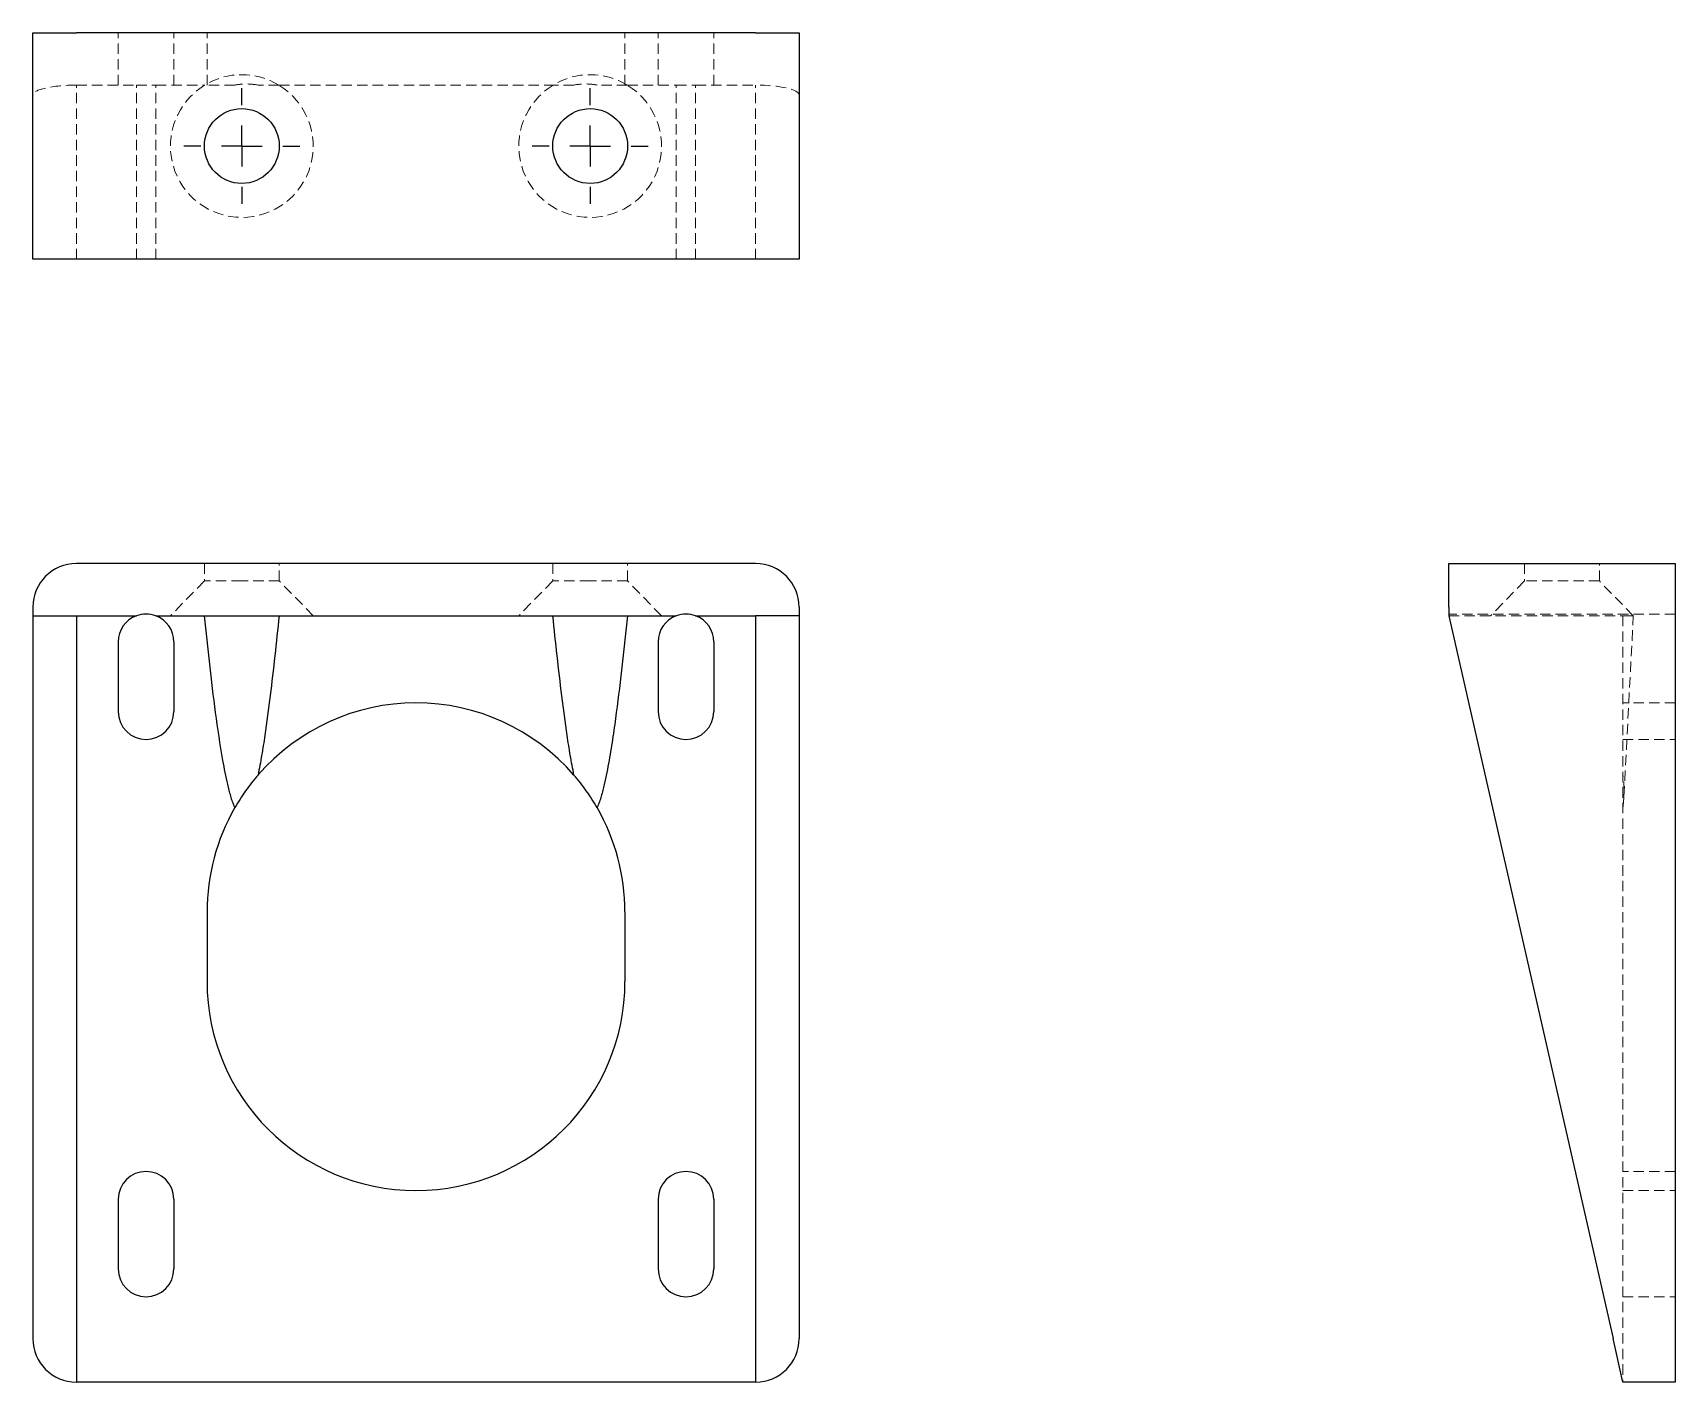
# Model space of a CAD drawing. Header units: millimetres. Extents: x 36 to 237, y 7 to 172.
import ezdxf

# ---------------------------------------------------------------- set-up
doc = ezdxf.new("R2010")
doc.units = ezdxf.units.MM
doc.linetypes.add('HIDDEN', pattern=[1.905, 1.27, -0.635])
doc.layers.add('10', color=7, linetype='Continuous')

# ---------------------------------------------------------------- blocks, each defined once
blk = doc.blocks.new('SW_CENTERMARKSYMBOL_0')
at = {"layer": '10', "color": 0}
for p, q in [((0, 5), (0, 7.07)), ((0, 0), (0, 2.5)), ((-5, 0), (-7.07, 0)), ((0, 0), (-2.5, 0)), ((0, 0), (0, -2.5)), ((0, 0), (2.5, 0)), ((5, 0), (7.07, 0)), ((0, -5), (0, -7.07))]:
    blk.add_line(p, q, dxfattribs=at)
blk = doc.blocks.new('SW_CENTERMARKSYMBOL_1')
at = {"layer": '10', "color": 0}
for p, q in [((0, 5), (0, 7.07)), ((0, 0), (0, 2.5)), ((-5, 0), (-7.07, 0)), ((0, 0), (-2.5, 0)), ((0, 0), (0, -2.5)), ((0, 0), (2.5, 0)), ((5, 0), (7.07, 0)), ((0, -5), (0, -7.07))]:
    blk.add_line(p, q, dxfattribs=at)

msp = doc.modelspace()

# ---------------------------------------------------------------- linework, layer by layer
at = {"color": 7, "linetype": 'Continuous', "lineweight": 25}
for p, q in [((36.19, 144.17), (36.19, 171.83)), ((36.19, 171.83), (41.51, 171.83)), ((124.49, 171.83), (41.51, 171.83)), ((124.49, 171.83), (129.81, 171.83)), ((129.81, 171.83), (129.81, 144.17)), ((41.51, 144.17), (36.19, 144.17)), ((124.49, 144.17), (41.51, 144.17)), ((129.81, 144.17), (124.49, 144.17)), ((124.49, 107), (41.51, 107)), ((209.17, 107), (236.83, 107)), ((209.17, 101.68), (209.17, 107)), ((236.83, 107), (236.83, 101.68)), ((36.19, 101.68), (36.19, 100.62)), ((36.19, 100.62), (41.51, 100.62)), ((36.19, 100.62), (36.19, 12.32)), ((41.51, 100.62), (41.51, 7)), ((41.51, 100.62), (48.84, 100.62)), ((51.21, 100.62), (114.79, 100.62)), ((117.16, 100.62), (124.49, 100.62)), ((129.81, 100.62), (124.49, 100.62)), ((124.49, 100.62), (124.49, 7)), ((129.81, 101.68), (129.81, 100.62)), ((129.81, 100.62), (129.81, 12.32)), ((209.17, 101.68), (209.17, 100.62)), ((209.17, 100.62), (229.24, 12.32)), ((236.83, 101.68), (236.83, 12.32)), ((46.62, 97.43), (46.62, 88.91)), ((53.43, 97.43), (53.43, 88.91)), ((112.57, 97.43), (112.57, 88.91)), ((119.38, 97.43), (119.38, 88.91)), ((57.47, 64.45), (57.47, 55.94)), ((108.53, 64.45), (108.53, 55.94)), ((46.62, 29.34), (46.62, 20.83)), ((53.43, 29.34), (53.43, 20.83)), ((112.57, 29.34), (112.57, 20.83)), ((119.38, 29.34), (119.38, 20.83)), ((230.45, 7), (229.24, 12.32)), ((236.83, 12.32), (236.83, 7)), ((124.49, 7), (41.51, 7)), ((236.83, 7), (230.45, 7))]:
    msp.add_line(p, q, dxfattribs=at)
at = {"color": 7, "linetype": 'HIDDEN', "lineweight": 18}
for p, q in [((46.62, 165.45), (46.62, 171.83)), ((53.43, 165.45), (53.43, 171.83)), ((57.47, 165.45), (57.47, 171.83)), ((108.53, 165.45), (108.53, 171.83)), ((112.57, 165.45), (112.57, 171.83)), ((119.38, 165.45), (119.38, 171.83)), ((41.51, 165.45), (48.84, 165.45)), ((41.51, 144.17), (41.51, 165.45)), ((48.84, 144.17), (48.84, 165.45)), ((48.84, 165.45), (51.21, 165.45)), ((51.21, 144.17), (51.21, 165.45)), ((51.21, 165.45), (57.18, 165.45)), ((66.27, 165.45), (99.73, 165.45)), ((108.82, 165.45), (114.79, 165.45)), ((114.79, 144.17), (114.79, 165.45)), ((114.79, 165.45), (117.16, 165.45)), ((117.16, 144.17), (117.16, 165.45)), ((117.16, 165.45), (124.49, 165.45)), ((124.49, 144.17), (124.49, 165.45)), ((57.15, 107), (57.15, 104.87)), ((66.3, 104.87), (66.3, 107)), ((99.7, 107), (99.7, 104.87)), ((108.85, 104.87), (108.85, 107)), ((218.43, 107), (218.43, 104.87)), ((227.57, 104.87), (227.57, 107)), ((57.15, 104.87), (53, 100.62)), ((61.72, 104.87), (57.15, 104.87)), ((66.3, 104.87), (61.72, 104.87)), ((70.45, 100.62), (66.3, 104.87)), ((99.7, 104.87), (95.55, 100.62)), ((104.28, 104.87), (99.7, 104.87)), ((108.85, 104.87), (104.28, 104.87)), ((113, 100.62), (108.85, 104.87)), ((218.43, 104.87), (214.28, 100.62)), ((227.57, 104.87), (218.43, 104.87)), ((231.72, 100.62), (227.57, 104.87)), ((236.83, 100.83), (209.17, 100.83)), ((209.17, 100.62), (230.45, 100.62)), ((230.45, 100.62), (230.45, 7)), ((231.72, 100.62), (230.45, 100.62)), ((230.57, 78.55), (231.72, 100.62)), ((236.83, 89.98), (230.45, 89.98)), ((230.45, 85.51), (236.83, 85.51)), ((236.83, 32.74), (230.45, 32.74)), ((230.45, 30.4), (236.83, 30.4)), ((230.45, 17.43), (236.83, 17.43))]:
    msp.add_line(p, q, dxfattribs=at)
at = {"color": 7, "linetype": 'Continuous', "lineweight": 25}
for centre in [(61.72, 158), (104.28, 158)]:
    msp.add_circle(centre, 4.57, dxfattribs=at)
at = {"color": 7, "linetype": 'HIDDEN', "lineweight": 18}
for centre, start, end in [((61.72, 158), 58.6119, 121.3881), ((104.28, 158), 58.6119, 121.3881), ((61.72, 158), 121.3881, 58.6119), ((104.28, 158), 121.3881, 58.6119)]:
    msp.add_arc(centre, 8.72, start, end, dxfattribs=at)
at = {"color": 7, "linetype": 'Continuous', "lineweight": 25}
for centre, radius, start, end in [((41.51, 101.68), 5.32, 90, 180), ((124.49, 101.68), 5.32, 0, 90), ((50.02, 97.43), 3.4, 110.3641, 180), ((50.02, 97.43), 3.4, 69.6359, 110.3641), ((50.02, 97.43), 3.4, 0, 69.6359), ((115.98, 97.43), 3.4, 110.3641, 180), ((115.98, 97.43), 3.4, 69.6359, 110.3641), ((115.98, 97.43), 3.4, 0, 69.6359), ((50.02, 88.91), 3.4, 180, 0), ((83, 64.45), 25.53, 40.8792, 139.1208), ((115.98, 88.91), 3.4, 180, 0), ((83, 64.45), 25.53, 150.0751, 180), ((83, 64.45), 25.53, 0, 29.9249), ((83, 55.94), 25.53, 180, 0), ((50.02, 29.34), 3.4, 0, 180), ((115.98, 29.34), 3.4, 0, 180), ((50.02, 20.83), 3.4, 180, 0), ((115.98, 20.83), 3.4, 180, 0), ((41.51, 12.32), 5.32, 180, 270), ((124.49, 12.32), 5.32, 270, 0)]:
    msp.add_arc(centre, radius, start, end, dxfattribs=at)
at = {"color": 7, "linetype": 'HIDDEN', "lineweight": 18}
for centre, start_param, end_param in [((41.51, 164.24), 1.570796, 3.141593), ((124.49, 164.24), 0, 1.570796)]:
    msp.add_ellipse(centre, major_axis=(5.32, 0), ratio=0.227273, start_param=start_param, end_param=end_param, dxfattribs=at)
for points, knots in [([(60.87, 165.45), (60.77, 165.45), (60.68, 165.45), (60.51, 165.45), (60.44, 165.45), (60.23, 165.45), (60.11, 165.45), (59.77, 165.45), (59.59, 165.45), (59.07, 165.45), (58.79, 165.45), (58.26, 165.45), (58.03, 165.45), (57.59, 165.45), (57.38, 165.45), (57.18, 165.45)], [0, 0, 0, 0, 0.03125, 0.03125, 0.0625, 0.0625, 0.125, 0.125, 0.25, 0.25, 0.5, 0.5, 0.75, 0.75, 1, 1, 1, 1]), ([(63.7, 165.45), (63.16, 165.55), (62.66, 165.59), (61.72, 165.58), (61.28, 165.53), (60.87, 165.45)], [0, 0, 0, 0, 0.5, 0.5, 1, 1, 1, 1]), ([(66.27, 165.45), (65.94, 165.45), (65.59, 165.45), (64.98, 165.45), (64.77, 165.45), (64.41, 165.45), (64.28, 165.45), (64.01, 165.45), (63.86, 165.45), (63.7, 165.45)], [0, 0, 0, 0, 0.5, 0.5, 0.75, 0.75, 0.875, 0.875, 1, 1, 1, 1]), ([(102.3, 165.45), (102.14, 165.45), (101.99, 165.45), (101.72, 165.45), (101.59, 165.45), (101.23, 165.45), (101.02, 165.45), (100.41, 165.45), (100.06, 165.45), (99.73, 165.45)], [0, 0, 0, 0, 0.125, 0.125, 0.25, 0.25, 0.5, 0.5, 1, 1, 1, 1]), ([(105.13, 165.45), (104.72, 165.53), (104.28, 165.58), (103.34, 165.59), (102.84, 165.55), (102.3, 165.45)], [0, 0, 0, 0, 0.5, 0.5, 1, 1, 1, 1]), ([(108.82, 165.45), (108.62, 165.45), (108.41, 165.45), (107.97, 165.45), (107.74, 165.45), (107.34, 165.45), (107.21, 165.45), (106.91, 165.45), (106.76, 165.45), (106.41, 165.45), (106.23, 165.45), (105.89, 165.45), (105.77, 165.45), (105.56, 165.45), (105.49, 165.45), (105.32, 165.45), (105.23, 165.45), (105.13, 165.45)], [0, 0, 0, 0, 0.25, 0.25, 0.5, 0.5, 0.625, 0.625, 0.75, 0.75, 0.875, 0.875, 0.9375, 0.9375, 0.96875, 0.96875, 1, 1, 1, 1]), ([(230.45, 77.18), (230.53, 77.89), (230.58, 78.58), (230.59, 79.9), (230.55, 80.54), (230.45, 81.16)], [0, 0, 0, 0, 0.5, 0.5, 1, 1, 1, 1])]:
    msp.add_open_spline(points, degree=3, knots=knots, dxfattribs=at)
at = {"color": 7, "linetype": 'Continuous', "lineweight": 25}
for points, knots in [([(60.87, 77.18), (60.77, 77.41), (60.68, 77.65), (60.51, 78.12), (60.44, 78.35), (60.23, 79.07), (60.11, 79.55), (59.77, 80.99), (59.59, 81.96), (59.07, 84.88), (58.79, 86.85), (58.26, 90.77), (58.03, 92.74), (57.59, 96.68), (57.38, 98.65), (57.18, 100.62)], [0, 0, 0, 0, 0.03125, 0.03125, 0.0625, 0.0625, 0.125, 0.125, 0.25, 0.25, 0.5, 0.5, 0.75, 0.75, 1, 1, 1, 1]), ([(66.27, 100.62), (65.94, 97.36), (65.59, 94.11), (64.98, 89.24), (64.77, 87.61), (64.41, 85.19), (64.28, 84.38), (64.01, 82.76), (63.86, 81.96), (63.7, 81.16)], [0, 0, 0, 0, 0.5, 0.5, 0.75, 0.75, 0.875, 0.875, 1, 1, 1, 1]), ([(102.3, 81.16), (102.14, 81.96), (101.99, 82.76), (101.72, 84.38), (101.59, 85.19), (101.23, 87.61), (101.02, 89.23), (100.41, 94.11), (100.06, 97.36), (99.73, 100.62)], [0, 0, 0, 0, 0.125, 0.125, 0.25, 0.25, 0.5, 0.5, 1, 1, 1, 1]), ([(108.82, 100.62), (108.62, 98.65), (108.41, 96.68), (107.97, 92.74), (107.74, 90.77), (107.34, 87.83), (107.21, 86.85), (106.91, 84.89), (106.76, 83.91), (106.41, 81.96), (106.23, 80.99), (105.89, 79.54), (105.77, 79.06), (105.56, 78.35), (105.49, 78.11), (105.32, 77.65), (105.23, 77.41), (105.13, 77.18)], [0, 0, 0, 0, 0.25, 0.25, 0.5, 0.5, 0.625, 0.625, 0.75, 0.75, 0.875, 0.875, 0.9375, 0.9375, 0.96875, 0.96875, 1, 1, 1, 1]), ([(63.7, 81.16), (63.16, 80.54), (62.66, 79.9), (61.72, 78.58), (61.28, 77.89), (60.87, 77.18)], [0, 0, 0, 0, 0.5, 0.5, 1, 1, 1, 1]), ([(105.13, 77.18), (104.72, 77.89), (104.28, 78.58), (103.34, 79.9), (102.84, 80.54), (102.3, 81.16)], [0, 0, 0, 0, 0.5, 0.5, 1, 1, 1, 1])]:
    msp.add_open_spline(points, degree=3, knots=knots, dxfattribs=at)

# ---------------------------------------------------------------- block references
at = {"layer": '10'}
for name, p in [('SW_CENTERMARKSYMBOL_0', (61.72, 158)), ('SW_CENTERMARKSYMBOL_1', (104.28, 158))]:
    msp.add_blockref(name, p, dxfattribs=at)

doc.saveas('drawing.dxf')
